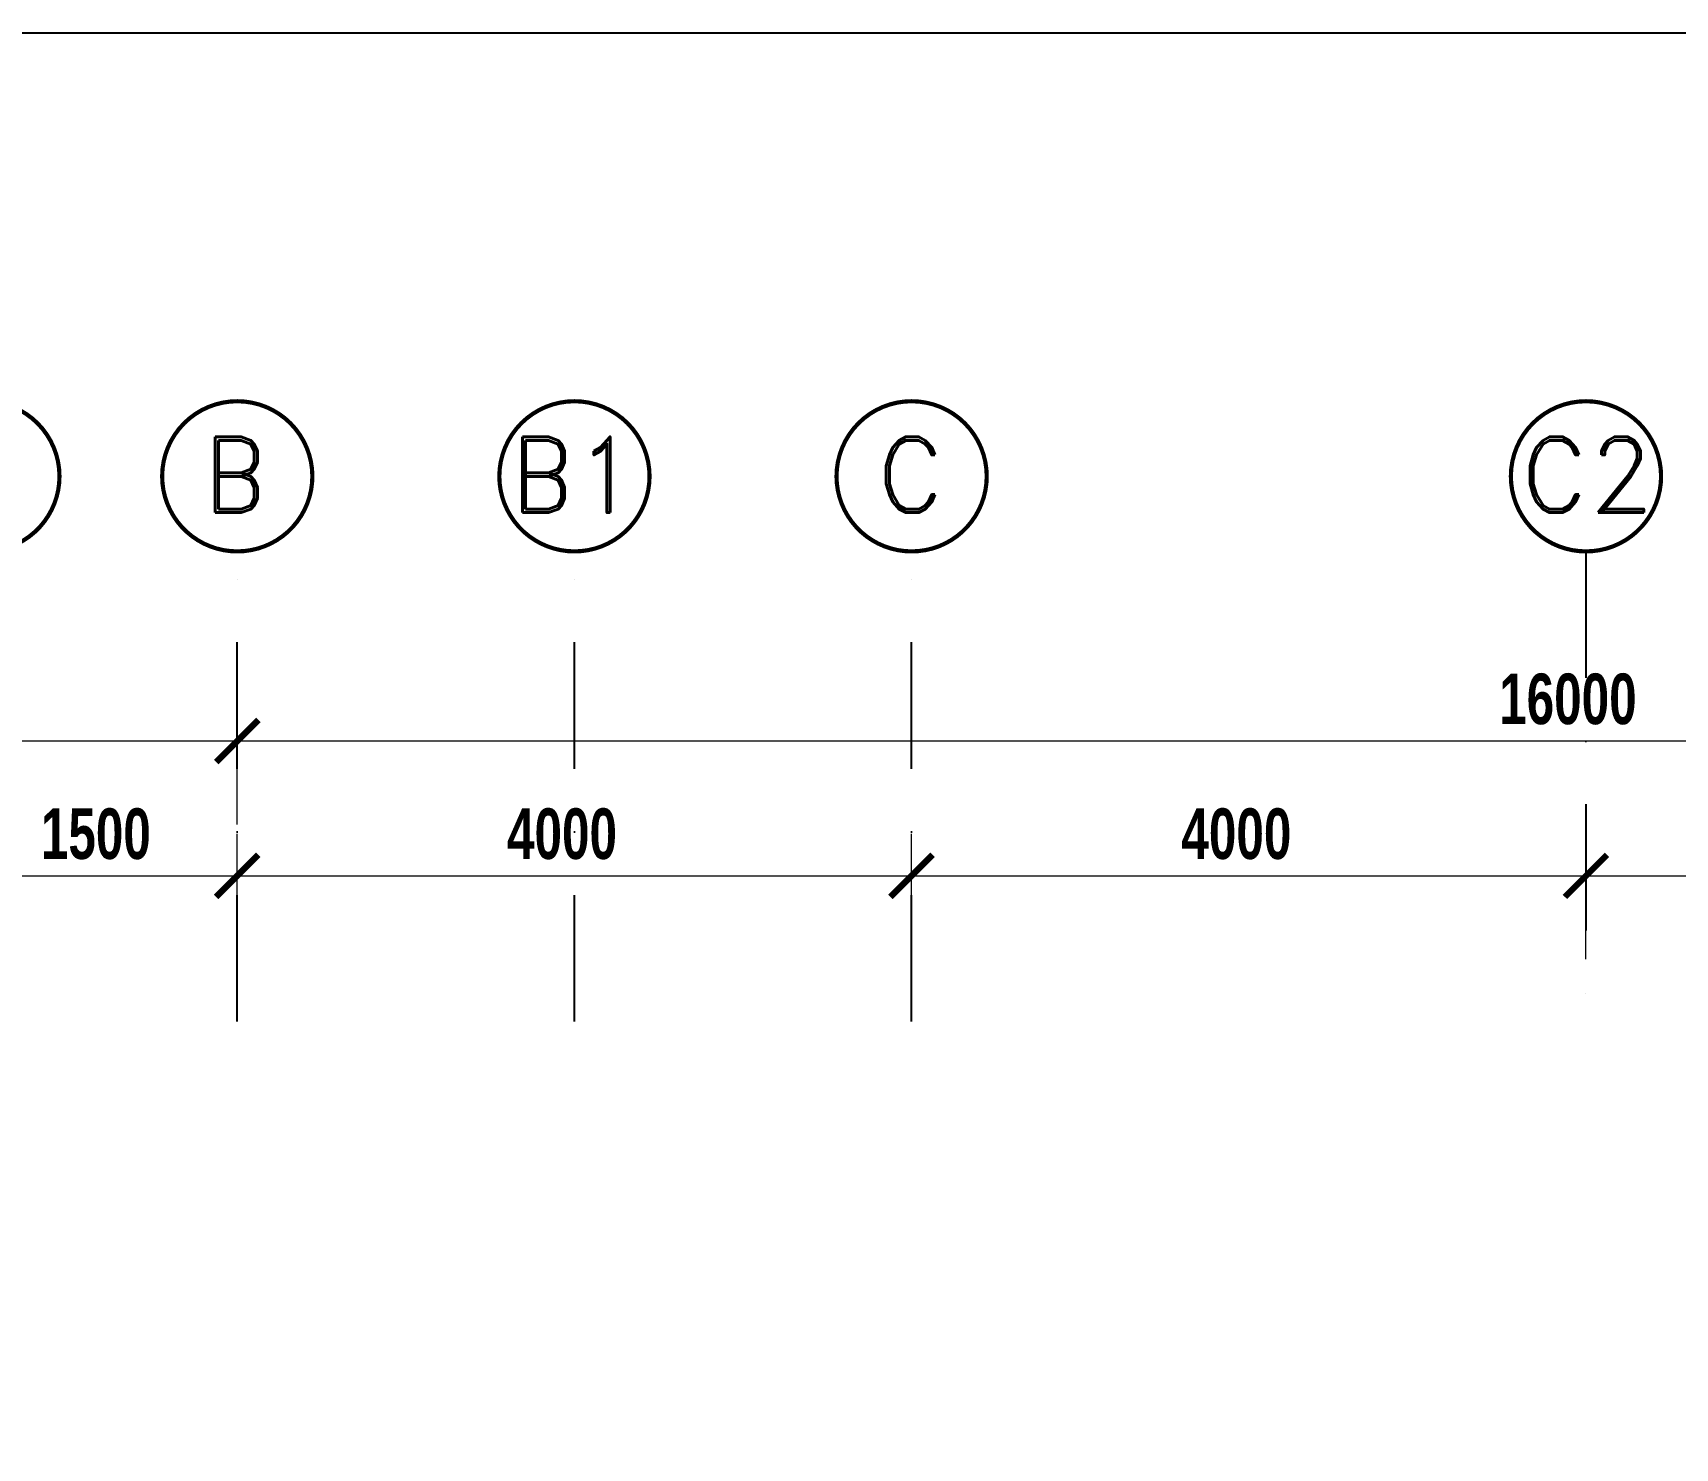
# Model space of a CAD drawing. Header units: inches. Extents: x -86208230 to 200276, y 9267 to 1246656.
# Drawn here: x 120666 to 130408, y 65744 to 74141 of the extents above; entities that cross this region are included whole.
import ezdxf

# ---------------------------------------------------------------- set-up
doc = ezdxf.new("R2010")
doc.units = ezdxf.units.IN
doc.header["$MEASUREMENT"] = 0
doc.linetypes.add('DASHDOT', pattern=[1, 0.5, -0.25, 0, -0.25])
doc.layers.add('dim', color=8, linetype='Continuous', lineweight=20)
for name, color, linetype in [('GRID', 8, 'DASHDOT'), ('GRID-TEXT', 8, 'Continuous'), ('t.block', 4, 'Continuous')]:
    doc.layers.add(name, color=color, linetype=linetype)
doc.styles.add('style1', font='romand.shx', dxfattribs={"height": 250})
doc.styles.add('style2', font='sanssb__.ttf', dxfattribs={"height": 1200})

msp = doc.modelspace()

# ---------------------------------------------------------------- linework, layer by layer
at = {"linetype": 'ByBlock', "const_width": 37.5}
for points in [[(122003.7, 70064.4), (121753.7, 69814.4)], [(121753.7, 69814.4), (122003.7, 70064.4)], [(121753.7, 69014.4), (122003.7, 69264.4)], [(122003.7, 69264.4), (121753.7, 69014.4)], [(126003.7, 69264.4), (125753.7, 69014.4)], [(125753.7, 69014.4), (126003.7, 69264.4)], [(130003.7, 69264.4), (129753.7, 69014.4)], [(129753.7, 69014.4), (130003.7, 69264.4)]]:
    msp.add_lwpolyline(points, dxfattribs=at)
at = {"layer": 'dim'}
for p, q in [((121878.7, 69444.8), (121878.7, 70189.4)), ((121878.7, 69444.8), (121878.7, 70189.4)), ((116128.7, 69939.4), (122128.7, 69939.4)), ((121628.7, 69939.4), (138128.7, 69939.4)), ((121878.7, 68644.8), (121878.7, 69389.4)), ((121878.7, 68644.8), (121878.7, 69389.4)), ((125878.7, 68644.8), (125878.7, 69389.4)), ((125878.7, 68644.8), (125878.7, 69389.4)), ((129878.7, 68644.8), (129878.7, 69389.4)), ((129878.7, 68644.8), (129878.7, 69389.4)), ((120128.7, 69139.4), (122128.7, 69139.4)), ((121628.7, 69139.4), (126128.7, 69139.4)), ((125628.7, 69139.4), (130128.7, 69139.4)), ((129628.7, 69139.4), (134128.7, 69139.4))]:
    msp.add_line(p, q, dxfattribs=at)
at = {"layer": 'GRID', "ltscale": 1500}
for p, q in [((121878.7, 68274.8), (121878.7, 71064.2)), ((125878.7, 68274.8), (125878.7, 71064.2)), ((129878.7, 71064.2), (129878.7, 68274.8)), ((123878.7, 68274.8), (123878.7, 71001.7))]:
    msp.add_line(p, q, dxfattribs=at)
at = {"layer": 'GRID-TEXT', "const_width": 24.7}
for points in [[(120824.2, 71509.7, 1), (119933.2, 71509.7, 0.414214), (120378.7, 71064.2, 0.414214), (120824.2, 71509.7, 1)], [(122324.2, 71509.7, 1), (121433.2, 71509.7, 0.414214), (121878.7, 71064.2, 0.414214), (122324.2, 71509.7, 1)], [(124324.2, 71509.7, 1), (123433.2, 71509.7, 0.414214), (123878.7, 71064.2, 0.414214), (124324.2, 71509.7, 1)], [(126324.2, 71509.7, 1), (125433.2, 71509.7, 0.414214), (125878.7, 71064.2, 0.414214), (126324.2, 71509.7, 1)], [(130324.2, 71509.7, 1), (129433.2, 71509.7, 0.414214), (129878.7, 71064.2, 0.414214), (130324.2, 71509.7, 1)]]:
    msp.add_lwpolyline(points, format="xyb", dxfattribs=at)
at = {"layer": 't.block', "color": 7, "ltscale": 0.5}
msp.add_lwpolyline([(200264.3, 9278.3), (105409.2, 9278.3), (105409.2, 74140.9), (200264.3, 74140.9)], close=True, dxfattribs=at)

# ---------------------------------------------------------------- texts
at = {"layer": 'dim', "style": 'style2', "width": 0.7}
for s, p in [('16000', (129363.7, 70039.4)), ('1500', (120713.7, 69239.4)), ('4000', (123478.7, 69239.4)), ('4000', (127478.7, 69239.4))]:
    msp.add_text(s, height=300, dxfattribs=at).set_placement(p)
at = {"layer": 'GRID-TEXT', "style": 'style1'}
for s, p in [('B', (121670.1, 71294.1)), ('B1', (123492.6, 71294.1)), ('C', (125670.1, 71294.1)), ('C2', (129488.9, 71294.1))]:
    msp.add_text(s, height=450, dxfattribs=at).set_placement(p)

doc.saveas('drawing.dxf')
